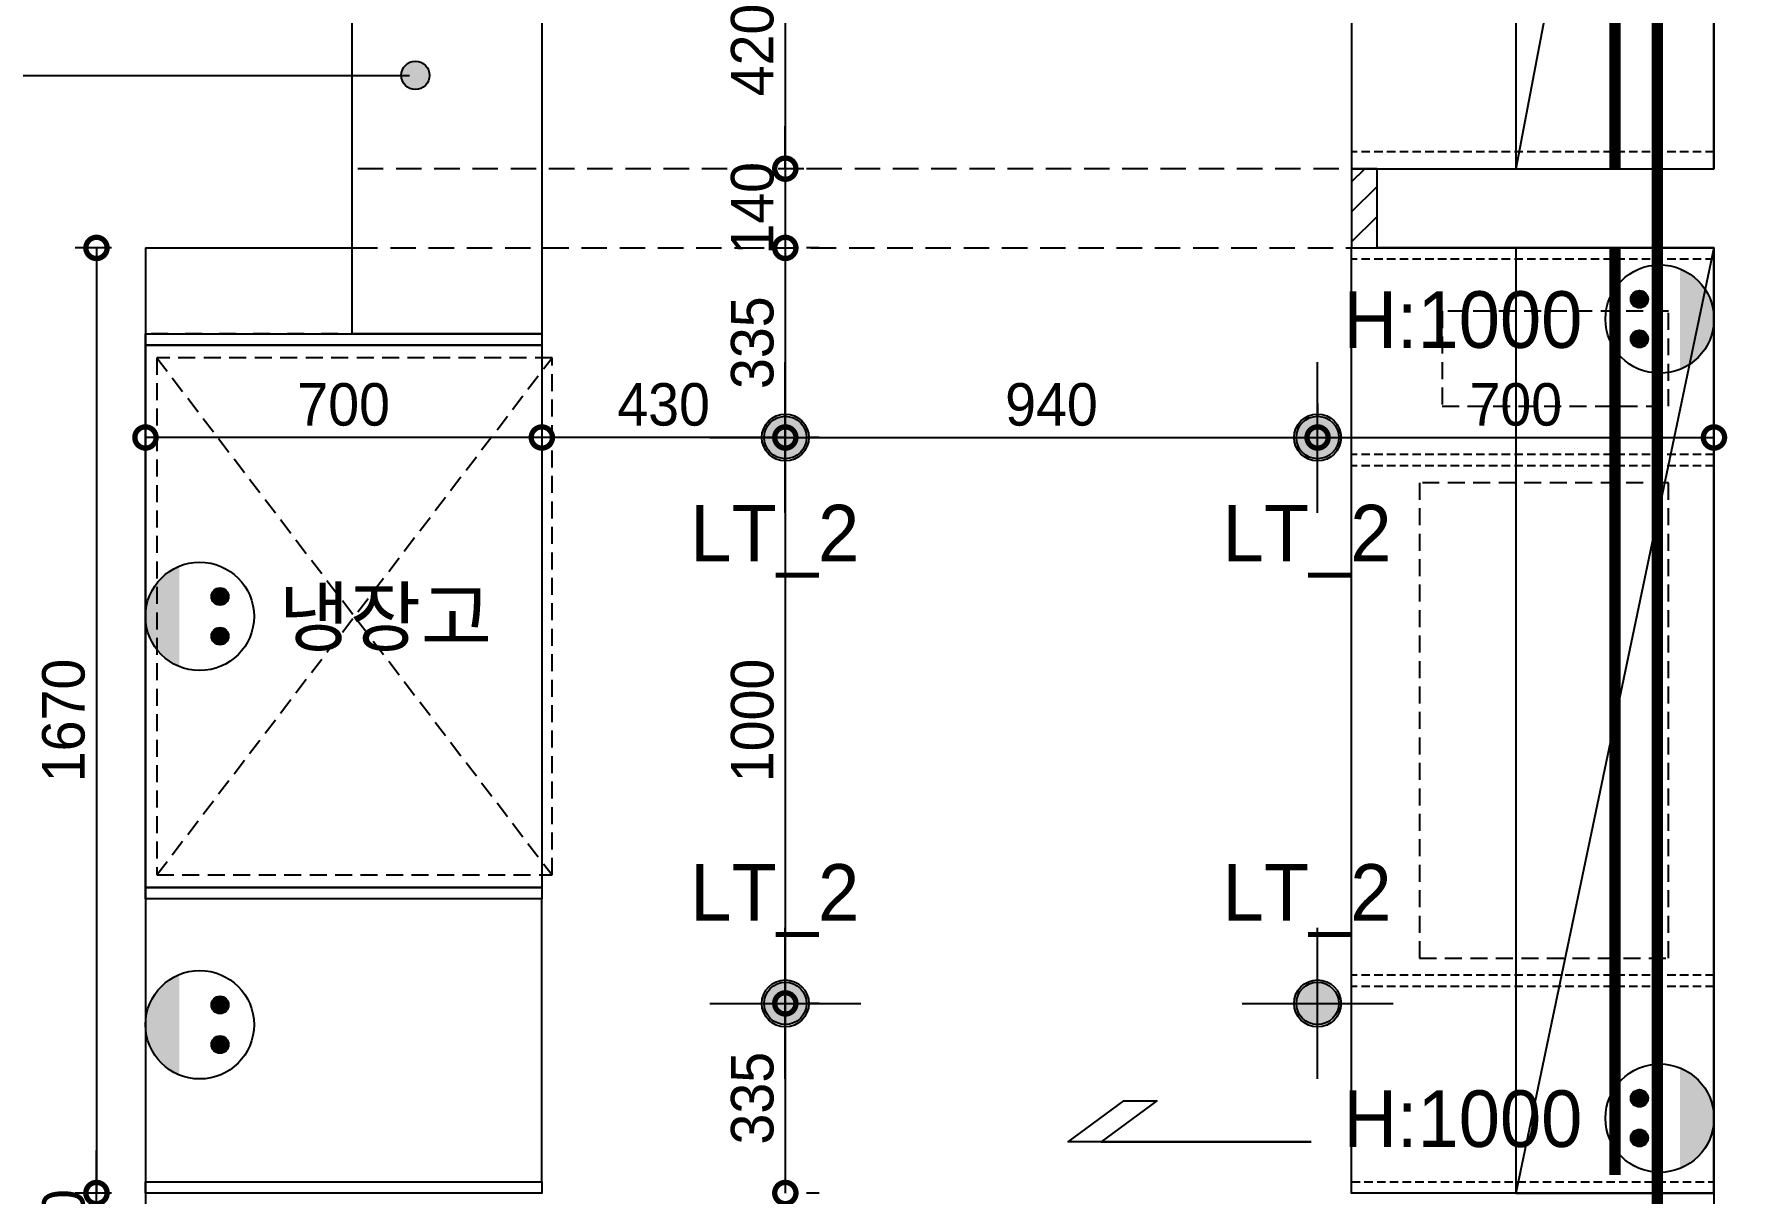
# Model space of a CAD drawing. Header units: inches. Extents: x 211248 to 488355, y -41604 to -7105.
# Drawn here: x 239824 to 242827, y -18630 to -16582 of the extents above; entities that cross this region are included whole.
import ezdxf

# ---------------------------------------------------------------- set-up
doc = ezdxf.new("R2010")
doc.units = ezdxf.units.IN
doc.header["$LTSCALE"] = 60
doc.header["$MEASUREMENT"] = 0
for name, pattern in [('DASHED', [0.75, 0.5, -0.25]), ('HID', [2.5, 1.5, -1]), ('HID2', [1, 0.5, -0.5]), ('HIDDEN', [0.375, 0.25, -0.125])]:
    doc.linetypes.add(name, pattern=pattern)
for name, color, linetype in [('0-ELC TEXT', 7, 'Continuous'), ('03-WAL NEW', 3, 'Continuous'), ('06-FUR', 6, 'Continuous'), ('06-LIGHT', 4, 'Continuous'), ('07-DIM WAL', 5, 'Continuous'), ('2-con', 2, 'Continuous'), ('3.기호.계단선', 30, 'Continuous'), ('CO-DOOR', 8, 'Continuous'), ('FUR', 8, 'DASHED'), ('RC-LIGHT', 7, 'Continuous'), ('설비', 140, 'Continuous')]:
    doc.layers.add(name, color=color, linetype=linetype)
doc.styles.add('스타일1', font='Korail_Round_Gothic_Light.ttf')
doc.styles.add('코레일둥고', font='Korail_Round_Gothic_Medium.ttf')
doc.dimstyles.new('30', dxfattribs={"dimscale": 30, "dimtxt": 2.5, "dimasz": 2.5, "dimexe": 1.25, "dimexo": 2, "dimtad": 1, "dimdec": 0, "dimtxsty": '스타일1', "dimblk": 'DOTSMALL', "dimcen": 2.5, "dimclrd": 1, "dimclre": 1, "dimclrt": 7, "dimadec": 0, "dimazin": 0, "dimtfac": 1, "dimtdec": 0, "dimtix": 1, "dimtmove": 0, "dimatfit": 3, "dimldrblk": 'DOTSMALL', "dimfxl": 0, "dimarcsym": 0})

# ---------------------------------------------------------------- blocks, each defined once
blk = doc.blocks.new('egoo')
at = {"layer": '설비'}
h = blk.add_hatch(color=140, dxfattribs=at)
edge = h.paths.add_edge_path()
edge.add_arc((1015645.3, 443433.7), 22.3, 0, 360)
h = blk.add_hatch(color=140, dxfattribs=at)
edge = h.paths.add_edge_path()
edge.add_arc((1015747.7, 443433.7), 22.3, 0, 360)
h = blk.add_hatch(color=140, dxfattribs=at)
edge = h.paths.add_edge_path()
edge.add_line((1015826.3, 443329.1), (1015566.6, 443329.1))
edge.add_ellipse((1015696.5, 443381.5), major_axis=(99, 99), ratio=1, start_angle=156.9578, end_angle=293.0422)
at = {"layer": '설비', "color": 140}
for centre, radius in [((1015696.5, 443381.5), 140), ((1015645.3, 443433.7), 22.3), ((1015747.7, 443433.7), 22.3)]:
    blk.add_circle(centre, radius, dxfattribs=at)
blk = doc.blocks.new('1')
at = {"linetype": 'Continuous'}
h = blk.add_hatch(color=4, dxfattribs=at)
h.dxf.hatch_style = 1
edge = h.paths.add_edge_path()
edge.add_arc((11539653.5, -14273503.8), 37.5, 0, 360)
at = {"color": 1, "linetype": 'Continuous'}
for p, q in [((11539653.5, -14273637.1), (11539653.5, -14273370.5)), ((11539520.2, -14273503.8), (11539786.8, -14273503.8))]:
    blk.add_line(p, q, dxfattribs=at)
at = {"color": 4, "linetype": 'Continuous'}
for radius in [41.5, 37.5]:
    blk.add_circle((11539653.5, -14273503.8), radius, dxfattribs=at)
blk = doc.blocks.new('_DOTSMALL')
at = {"color": 0, "linetype": 'ByBlock', "const_width": 0.5}
blk.add_lwpolyline([(-0.0625, 0, 1), (0.0625, 0, 1)], format="xyb", close=True, dxfattribs=at)
blk = doc.blocks.new('*D273')
at = {"layer": '07-DIM WAL', "color": 1, "lineweight": -2}
for p, q in [((241151.2, -16400.7), (241151.2, -16820.2)), ((241211.2, -16400.7), (241188.7, -16400.7)), ((241211.2, -16820.2), (241188.7, -16820.2))]:
    blk.add_line(p, q, dxfattribs=at)
at = {"layer": 'Defpoints', "color": 0}
for p in [(241151.2, -16400.7), (241151.2, -16820.2), (241151.2, -16820.2)]:
    blk.add_point(p, dxfattribs=at)
at = {"layer": '07-DIM WAL', "color": 1, "lineweight": -2, "xscale": 75, "yscale": 75, "zscale": 75}
for p, rotation in [((241151.2, -16400.7), 90), ((241151.2, -16820.2), 270)]:
    blk.add_blockref('_DOTSMALL', p, dxfattribs=dict(at, rotation=rotation))
at = {"layer": '07-DIM WAL', "color": 7, "insert": (241093.2, -16610.5), "char_height": 75, "attachment_point": 5, "rotation": 90, "style": '스타일1'}
blk.add_mtext('420', dxfattribs=at)
blk = doc.blocks.new('*D275')
at = {"layer": '07-DIM WAL', "color": 1, "lineweight": -2}
for p, q in [((241151.2, -16820.2), (241151.2, -16745.2)), ((241151.2, -16820.2), (241151.2, -16960.2)), ((241211.2, -16820.2), (241188.7, -16820.2)), ((241151.2, -16960.2), (241151.2, -17035.2)), ((241211.2, -16960.2), (241188.7, -16960.2))]:
    blk.add_line(p, q, dxfattribs=at)
at = {"layer": 'Defpoints', "color": 0}
for p in [(241151.2, -16820.2), (241151.2, -16960.2), (241151.2, -16960.2)]:
    blk.add_point(p, dxfattribs=at)
at = {"layer": '07-DIM WAL', "color": 1, "lineweight": -2, "xscale": 75, "yscale": 75, "zscale": 75}
for p, rotation in [((241151.2, -16820.2), 270), ((241151.2, -16960.2), 90)]:
    blk.add_blockref('_DOTSMALL', p, dxfattribs=dict(at, rotation=rotation))
at = {"layer": '07-DIM WAL', "color": 7, "insert": (241093.2, -16890.2), "char_height": 75, "attachment_point": 5, "rotation": 90, "style": '스타일1'}
blk.add_mtext('140', dxfattribs=at)
blk = doc.blocks.new('*D276')
at = {"layer": '07-DIM WAL', "color": 1, "lineweight": -2}
for p, q in [((241091.2, -16960.2), (241113.7, -16960.2)), ((241151.2, -16960.2), (241151.2, -17295.2)), ((241211.2, -17295.2), (241188.7, -17295.2))]:
    blk.add_line(p, q, dxfattribs=at)
at = {"layer": 'Defpoints', "color": 0}
for p in [(241151.2, -16960.2), (241151.2, -17295.2), (241151.2, -17295.2)]:
    blk.add_point(p, dxfattribs=at)
at = {"layer": '07-DIM WAL', "color": 1, "lineweight": -2, "xscale": 75, "yscale": 75, "zscale": 75}
for p, rotation in [((241151.2, -16960.2), 90), ((241151.2, -17295.2), 270)]:
    blk.add_blockref('_DOTSMALL', p, dxfattribs=dict(at, rotation=rotation))
at = {"layer": '07-DIM WAL', "color": 7, "insert": (241093.2, -17127.7), "char_height": 75, "attachment_point": 5, "rotation": 90, "style": '스타일1'}
blk.add_mtext('335', dxfattribs=at)
blk = doc.blocks.new('*D277')
at = {"layer": '07-DIM WAL', "color": 1, "lineweight": -2}
for p, q in [((240721.2, -17235.2), (240721.2, -17257.7)), ((241151.2, -17235.2), (241151.2, -17257.7)), ((241151.2, -17295.2), (240721.2, -17295.2))]:
    blk.add_line(p, q, dxfattribs=at)
at = {"layer": 'Defpoints', "color": 0}
for p in [(240721.2, -17295.2), (240721.2, -17295.2), (241151.2, -17295.2)]:
    blk.add_point(p, dxfattribs=at)
at = {"layer": '07-DIM WAL', "color": 1, "lineweight": -2, "xscale": 75, "yscale": 75, "zscale": 75, "rotation": 180}
blk.add_blockref('_DOTSMALL', (240721.2, -17295.2), dxfattribs=at)
at = {"layer": '07-DIM WAL', "color": 1, "lineweight": -2, "xscale": 75, "yscale": 75, "zscale": 75}
blk.add_blockref('_DOTSMALL', (241151.2, -17295.2), dxfattribs=at)
at = {"layer": '07-DIM WAL', "color": 7, "insert": (240936.2, -17237.2), "char_height": 75, "attachment_point": 5, "style": '스타일1'}
blk.add_mtext('430', dxfattribs=at)
blk = doc.blocks.new('*D278')
at = {"layer": '07-DIM WAL', "color": 1, "lineweight": -2}
for p, q in [((241151.2, -17295.2), (242091.2, -17295.2)), ((241151.2, -17355.2), (241151.2, -17332.7)), ((242091.2, -17355.2), (242091.2, -17332.7))]:
    blk.add_line(p, q, dxfattribs=at)
at = {"layer": 'Defpoints', "color": 0}
for p in [(241151.2, -17295.2), (242091.2, -17295.2), (242091.2, -17295.2)]:
    blk.add_point(p, dxfattribs=at)
at = {"layer": '07-DIM WAL', "color": 1, "lineweight": -2, "xscale": 75, "yscale": 75, "zscale": 75, "rotation": 180}
blk.add_blockref('_DOTSMALL', (241151.2, -17295.2), dxfattribs=at)
at = {"layer": '07-DIM WAL', "color": 1, "lineweight": -2, "xscale": 75, "yscale": 75, "zscale": 75}
blk.add_blockref('_DOTSMALL', (242091.2, -17295.2), dxfattribs=at)
at = {"layer": '07-DIM WAL', "color": 7, "insert": (241621.2, -17237.2), "char_height": 75, "attachment_point": 5, "style": '스타일1'}
blk.add_mtext('940', dxfattribs=at)
blk = doc.blocks.new('*D279')
at = {"layer": '07-DIM WAL', "color": 1, "lineweight": -2}
for p, q in [((241151.2, -17295.2), (241151.2, -18295.2)), ((241211.2, -17295.2), (241188.7, -17295.2)), ((241211.2, -18295.2), (241188.7, -18295.2))]:
    blk.add_line(p, q, dxfattribs=at)
at = {"layer": 'Defpoints', "color": 0}
for p in [(241151.2, -17295.2), (241151.2, -18295.2), (241151.2, -18295.2)]:
    blk.add_point(p, dxfattribs=at)
at = {"layer": '07-DIM WAL', "color": 1, "lineweight": -2, "xscale": 75, "yscale": 75, "zscale": 75}
for p, rotation in [((241151.2, -17295.2), 90), ((241151.2, -18295.2), 270)]:
    blk.add_blockref('_DOTSMALL', p, dxfattribs=dict(at, rotation=rotation))
at = {"layer": '07-DIM WAL', "color": 7, "insert": (241093.2, -17795.2), "char_height": 75, "attachment_point": 5, "rotation": 90, "style": '스타일1'}
blk.add_mtext('1000', dxfattribs=at)
blk = doc.blocks.new('*D280')
at = {"layer": '07-DIM WAL', "color": 1, "lineweight": -2}
for p, q in [((241151.2, -18295.2), (241151.2, -18630.2)), ((241211.2, -18295.2), (241188.7, -18295.2)), ((241211.2, -18630.2), (241188.7, -18630.2))]:
    blk.add_line(p, q, dxfattribs=at)
at = {"layer": 'Defpoints', "color": 0}
for p in [(241151.2, -18295.2), (241151.2, -18630.2), (241151.2, -18630.2)]:
    blk.add_point(p, dxfattribs=at)
at = {"layer": '07-DIM WAL', "color": 1, "lineweight": -2, "xscale": 75, "yscale": 75, "zscale": 75}
for p, rotation in [((241151.2, -18295.2), 90), ((241151.2, -18630.2), 270)]:
    blk.add_blockref('_DOTSMALL', p, dxfattribs=dict(at, rotation=rotation))
at = {"layer": '07-DIM WAL', "color": 7, "insert": (241093.2, -18462.7), "char_height": 75, "attachment_point": 5, "rotation": 90, "style": '스타일1'}
blk.add_mtext('335', dxfattribs=at)
blk = doc.blocks.new('*D284')
at = {"layer": '07-DIM WAL', "color": 1, "lineweight": -2}
for p, q in [((242091.2, -17235.2), (242091.2, -17257.7)), ((242791.2, -17235.2), (242791.2, -17257.7)), ((242091.2, -17295.2), (242791.2, -17295.2))]:
    blk.add_line(p, q, dxfattribs=at)
at = {"layer": 'Defpoints', "color": 0}
for p in [(242091.2, -17295.2), (242791.2, -17295.2), (242791.2, -17295.2)]:
    blk.add_point(p, dxfattribs=at)
at = {"layer": '07-DIM WAL', "color": 1, "lineweight": -2, "xscale": 75, "yscale": 75, "zscale": 75, "rotation": 180}
blk.add_blockref('_DOTSMALL', (242091.2, -17295.2), dxfattribs=at)
at = {"layer": '07-DIM WAL', "color": 1, "lineweight": -2, "xscale": 75, "yscale": 75, "zscale": 75}
blk.add_blockref('_DOTSMALL', (242791.2, -17295.2), dxfattribs=at)
at = {"layer": '07-DIM WAL', "color": 7, "insert": (242441.2, -17237.2), "char_height": 75, "attachment_point": 5, "style": '스타일1'}
blk.add_mtext('700', dxfattribs=at)
blk = doc.blocks.new('*D286')
at = {"layer": '07-DIM WAL', "color": 1, "lineweight": -2}
for p, q in [((240021.2, -17235.2), (240021.2, -17257.7)), ((240721.2, -17235.2), (240721.2, -17257.7)), ((240721.2, -17295.2), (240021.2, -17295.2))]:
    blk.add_line(p, q, dxfattribs=at)
at = {"layer": 'Defpoints', "color": 0}
for p in [(240021.2, -17295.2), (240021.2, -17295.2), (240721.2, -17295.2)]:
    blk.add_point(p, dxfattribs=at)
at = {"layer": '07-DIM WAL', "color": 1, "lineweight": -2, "xscale": 75, "yscale": 75, "zscale": 75, "rotation": 180}
blk.add_blockref('_DOTSMALL', (240021.2, -17295.2), dxfattribs=at)
at = {"layer": '07-DIM WAL', "color": 1, "lineweight": -2, "xscale": 75, "yscale": 75, "zscale": 75}
blk.add_blockref('_DOTSMALL', (240721.2, -17295.2), dxfattribs=at)
at = {"layer": '07-DIM WAL', "color": 7, "insert": (240371.2, -17237.2), "char_height": 75, "attachment_point": 5, "style": '스타일1'}
blk.add_mtext('700', dxfattribs=at)
blk = doc.blocks.new('*D288')
at = {"layer": '07-DIM WAL', "color": 1, "lineweight": -2}
for p, q in [((239934.7, -18630.2), (239934.7, -18555.2)), ((239961.2, -18630.2), (239897.2, -18630.2)), ((239934.7, -18780.2), (239934.7, -18630.2)), ((239961.2, -18780.2), (239897.2, -18780.2)), ((239934.7, -18780.2), (239934.7, -18855.2))]:
    blk.add_line(p, q, dxfattribs=at)
at = {"layer": 'Defpoints', "color": 0}
for p in [(239934.7, -18630.2), (240021.2, -18630.2), (240021.2, -18780.2)]:
    blk.add_point(p, dxfattribs=at)
at = {"layer": '07-DIM WAL', "color": 1, "lineweight": -2, "xscale": 75, "yscale": 75, "zscale": 75}
for p, rotation in [((239934.7, -18630.2), 270), ((239934.7, -18780.2), 90)]:
    blk.add_blockref('_DOTSMALL', p, dxfattribs=dict(at, rotation=rotation))
at = {"layer": '07-DIM WAL', "color": 7, "insert": (239876.7, -18705.2), "char_height": 75, "attachment_point": 5, "rotation": 90, "style": '스타일1'}
blk.add_mtext('150', dxfattribs=at)
blk = doc.blocks.new('*D289')
at = {"layer": '07-DIM WAL', "color": 1, "lineweight": -2}
for p, q in [((239961.2, -16960.2), (239897.2, -16960.2)), ((239934.7, -16960.2), (239934.7, -18630.2)), ((239961.2, -18630.2), (239897.2, -18630.2))]:
    blk.add_line(p, q, dxfattribs=at)
at = {"layer": 'Defpoints', "color": 0}
for p in [(240021.2, -16960.2), (239934.7, -18630.2), (240021.2, -18630.2)]:
    blk.add_point(p, dxfattribs=at)
at = {"layer": '07-DIM WAL', "color": 1, "lineweight": -2, "xscale": 75, "yscale": 75, "zscale": 75}
for p, rotation in [((239934.7, -16960.2), 90), ((239934.7, -18630.2), 270)]:
    blk.add_blockref('_DOTSMALL', p, dxfattribs=dict(at, rotation=rotation))
at = {"layer": '07-DIM WAL', "color": 7, "insert": (239876.7, -17795.2), "char_height": 75, "attachment_point": 5, "rotation": 90, "style": '스타일1'}
blk.add_mtext('1670', dxfattribs=at)

msp = doc.modelspace()

# ---------------------------------------------------------------- hatches: boundary and pattern name
at = {"layer": '0-ELC TEXT'}
h = msp.add_hatch(color=256, dxfattribs=at)
h.dxf.hatch_style = 1
edge = h.paths.add_edge_path()
edge.add_arc((240497.9, -16655.3), 25, -90, 270)
h = msp.add_hatch(color=256, dxfattribs=at)
h.dxf.hatch_style = 1
edge = h.paths.add_edge_path()
edge.add_arc((240497.9, -16655.3), 25, -90, 270)
at = {"layer": '03-WAL NEW'}
h = msp.add_hatch(dxfattribs=at)
h.set_pattern_fill('ANSI31', color=256, scale=300)
h.set_pattern_definition([(45, (21500, -22393), (-26.516504, 26.516504), [])])
h.paths.add_polyline_path([(242196.2, -16820.2), (242151.2, -16820.2), (242151.2, -16960.2), (242196.2, -16960.2)])
at = {"layer": '2-con'}
h = msp.add_hatch(color=10, dxfattribs=at)
edge = h.paths.add_edge_path()
edge.add_line((242731.2, -17174.8), (242731.2, -16997.1))
edge.add_ellipse((242695.4, -17085.9), major_axis=(-67.8, -67.8), ratio=1, start_angle=66.9578, end_angle=203.0422, ccw=False)
h = msp.add_hatch(color=10, dxfattribs=at)
edge = h.paths.add_edge_path()
edge.add_arc((242659.6, -17050.9), 15.3, 0, 360)
h = msp.add_hatch(color=10, dxfattribs=at)
edge = h.paths.add_edge_path()
edge.add_arc((242659.6, -17121), 15.3, 0, 360)
h = msp.add_hatch(color=10, dxfattribs=at)
edge = h.paths.add_edge_path()
edge.add_line((242731.2, -18586.8), (242731.2, -18409.1))
edge.add_ellipse((242695.4, -18498), major_axis=(-67.8, -67.8), ratio=1, start_angle=66.9578, end_angle=203.0422, ccw=False)
h = msp.add_hatch(color=10, dxfattribs=at)
edge = h.paths.add_edge_path()
edge.add_arc((242659.6, -18462.9), 15.3, 0, 360)
h = msp.add_hatch(color=10, dxfattribs=at)
edge = h.paths.add_edge_path()
edge.add_arc((242659.6, -18533), 15.3, 0, 360)

# ---------------------------------------------------------------- linework, layer by layer
at = {"layer": '0-ELC TEXT'}
msp.add_line((239625.7, -16655.3), (240487.6, -16655.3), dxfattribs=at)
msp.add_circle((240497.9, -16655.3), 25, dxfattribs=at)
msp.add_circle((240497.9, -16655.3), 25, dxfattribs=at)
at = {"layer": '03-WAL NEW'}
msp.add_lwpolyline([(242196.2, -16820.2), (242151.2, -16820.2), (242151.2, -16960.2), (242196.2, -16960.2)], close=True, dxfattribs=at)
at = {"layer": '06-FUR', "color": 8, "linetype": 'HIDDEN'}
for p, q in [((242791.2, -16790.2), (242151.2, -16790.2)), ((242791.2, -16980.2), (242151.2, -16980.2)), ((242791.2, -17325.2), (242151.2, -17325.2)), ((242791.2, -17345.2), (242151.2, -17345.2)), ((242791.2, -18245.2), (242151.2, -18245.2)), ((242791.2, -18265.2), (242151.2, -18265.2)), ((242151.2, -18610.2), (242791.2, -18610.2))]:
    msp.add_line(p, q, dxfattribs=at)
at = {"layer": '06-FUR', "color": 8, "linetype": 'HIDDEN', "ltscale": 3}
for p, q in [((242196.2, -16820.2), (240386.2, -16820.2)), ((240386.2, -16960.2), (242196.2, -16960.2))]:
    msp.add_line(p, q, dxfattribs=at)
at = {"layer": '06-FUR', "color": 8, "linetype": 'HID2'}
msp.add_line((240721.2, -17112.2), (240021.2, -17112.2), dxfattribs=at)
at = {"layer": '06-FUR', "color": 8}
for points in [[(242151.2, -16820.2), (242791.2, -16820.2), (242791.2, -14980.2), (242151.2, -14980.2)], [(240386.2, -16470.2), (240721.2, -16470.2), (240721.2, -17112.2), (240386.2, -17112.2)], [(242151.2, -16960.2), (242791.2, -16960.2), (242791.2, -18630.2), (242151.2, -18630.2)], [(240721.2, -17112.2), (240721.2, -17132.2), (240021.2, -17132.2), (240021.2, -17112.2)], [(240721.2, -17132.2), (240721.2, -18090.2), (240021.2, -18090.2), (240021.2, -17132.2)], [(240721.2, -18090.2), (240721.2, -18110.2), (240021.2, -18110.2), (240021.2, -18090.2)], [(240721.2, -18110.2), (240021.2, -18110.2), (240021.2, -18610.2), (240721.2, -18610.2)], [(240721.2, -18610.2), (240721.2, -18630.2), (240021.2, -18630.2), (240021.2, -18610.2)]]:
    msp.add_lwpolyline(points, close=True, dxfattribs=at)
for points in [[(242791.2, -14980.2), (242441.2, -14980.2), (242441.2, -16820.2), (242791.2, -16820.2), (242791.2, -14980.2), (242441.2, -16820.2)], [(242791.2, -16960.2), (242441.2, -16960.2), (242441.2, -18630.2), (242791.2, -18630.2), (242791.2, -16960.2), (242441.2, -18630.2)]]:
    msp.add_lwpolyline(points, dxfattribs=at)
at = {"layer": '06-LIGHT', "color": 10, "linetype": 'HID', "const_width": 20}
for points in [[(242616.2, -14980.2), (242616.2, -16820.2)], [(242616.2, -16960.2), (242616.2, -18598.2)]]:
    msp.add_lwpolyline(points, dxfattribs=at)
at = {"layer": '2-con'}
for p, q in [((242791.2, -14980.2), (242791.2, -16820.2)), ((240021.2, -16960.2), (240021.2, -22260.2)), ((242791.2, -16960.2), (242791.2, -19060.2))]:
    msp.add_line(p, q, dxfattribs=at)
for points in [[(240021.2, -16960.2), (240386.2, -16960.2), (240386.2, -16470.2), (240021.2, -16470.2)], [(242791.2, -16960.2), (242196.2, -16960.2), (242196.2, -16820.2), (242791.2, -16820.2)]]:
    msp.add_lwpolyline(points, dxfattribs=at)
at = {"layer": '2-con', "color": 10}
for centre, radius in [((242695.4, -17085.9), 95.8), ((242659.6, -17050.9), 15.3), ((242659.6, -17121), 15.3), ((242695.4, -18498), 95.8), ((242659.6, -18462.9), 15.3), ((242659.6, -18533), 15.3)]:
    msp.add_circle(centre, radius, dxfattribs=at)
at = {"layer": '3.기호.계단선', "linetype": 'HID2', "const_width": 20}
msp.add_lwpolyline([(245498.4, -14552), (245498.4, -15541.4), (242691.2, -15541.4), (242691.2, -19170.2), (241406.2, -19170.2)], dxfattribs=at)
at = {"layer": 'CO-DOOR', "color": 8}
msp.add_lwpolyline([(242079.7, -18539.6), (241650.6, -18539.6), (241749.2, -18467.3), (241807.5, -18467.3), (241708.9, -18539.6), (242079.7, -18539.6)], close=True, dxfattribs=at)
at = {"layer": 'FUR', "color": 8}
for p, q in [((240041.2, -18068.2), (240739.2, -17154.2)), ((240041.2, -17154.2), (240739.2, -18068.2))]:
    msp.add_line(p, q, dxfattribs=at)
for points in [[(242311.2, -17240), (242711.2, -17240), (242711.2, -17072), (242311.2, -17072)], [(240041.2, -17154.2), (240041.2, -18068.2), (240739.2, -18068.2), (240739.2, -17154.2)], [(242271.2, -18215.2), (242711.2, -18215.2), (242711.2, -17375.2), (242271.2, -17375.2)]]:
    msp.add_lwpolyline(points, close=True, dxfattribs=at)

# ---------------------------------------------------------------- block references
at = {"layer": 'RC-LIGHT'}
for p in [(-11298502.3, 14256208.6), (-11297562.3, 14256208.6), (-11298502.3, 14255208.6), (-11297562.3, 14255208.6)]:
    msp.add_blockref('1', p, dxfattribs=at)
at = {"layer": 'RC-LIGHT', "color": 140, "xscale": 0.6845238224412213, "yscale": 0.6845238224412213, "zscale": 0.6845238224412213, "rotation": 270}
for p in [(-63388.1, 677657.2), (-63388.1, 676935.6)]:
    msp.add_blockref('egoo', p, dxfattribs=at)

# ---------------------------------------------------------------- texts
at = {"layer": '0-ELC TEXT', "style": '코레일둥고'}
for s, p in [('H:1000', (242136.9, -17136.8)), ('냉장고', (240256.6, -17662.1)), ('H:1000', (242136.9, -18548.8))]:
    msp.add_text(s, height=100, dxfattribs=at).set_placement(p)
at = {"layer": '3.기호.계단선', "linetype": 'HID', "style": '코레일둥고'}
for p in [(240983.6, -17514.2), (241923.6, -17514.2), (240983.6, -18149.1), (241923.6, -18149.1)]:
    msp.add_text('LT_2', height=100, dxfattribs=at).set_placement(p)

# ---------------------------------------------------------------- dimensions: what is measured, and where the dimension line sits
at = {"layer": '07-DIM WAL'}
for base, p1, p2, picture, middle in [((241151.2034765, -16820.226354), (241151.2034765, -16400.726354), (241151.2034765, -16820.226354), '*D273', (241093.1875485, -16610.476354)), ((241151.2, -16960.2), (241151.2, -16820.2), (241151.2, -16960.2), '*D275', (241093.2, -16890.2)), ((239934.7, -18630.2), (240021.2, -16960.2), (240021.2, -18630.2), '*D289', (239876.7, -17795.2)), ((241151.2, -17295.2), (241151.2, -16960.2), (241151.2, -17295.2), '*D276', (241093.2, -17127.7)), ((241151.2, -18295.2), (241151.2, -17295.2), (241151.2, -18295.2), '*D279', (241093.2, -17795.2)), ((241151.2, -18630.2), (241151.2, -18295.2), (241151.2, -18630.2), '*D280', (241093.2, -18462.7)), ((239934.7, -18630.2), (240021.2, -18780.2), (240021.2, -18630.2), '*D288', (239876.7, -18705.2))]:
    dim = msp.add_linear_dim(base=base, p1=p1, p2=p2, angle=90, dimstyle='30', dxfattribs=at)
    dim.commit()
    dim.dimension.update_dxf_attribs({"geometry": picture, "text_midpoint": middle})
for base, p1, p2, picture, middle in [((240021.2, -17295.2), (240721.2, -17295.2), (240021.2, -17295.2), '*D286', (240371.2, -17237.2)), ((240721.2, -17295.2), (241151.2, -17295.2), (240721.2, -17295.2), '*D277', (240936.2, -17237.2)), ((242091.2, -17295.2), (241151.2, -17295.2), (242091.2, -17295.2), '*D278', (241621.2, -17237.2)), ((242791.2, -17295.2), (242091.2, -17295.2), (242791.2, -17295.2), '*D284', (242441.2, -17237.2))]:
    dim = msp.add_linear_dim(base=base, p1=p1, p2=p2, dimstyle='30', dxfattribs=at)
    dim.commit()
    dim.dimension.update_dxf_attribs({"geometry": picture, "text_midpoint": middle})

doc.saveas('drawing.dxf')
